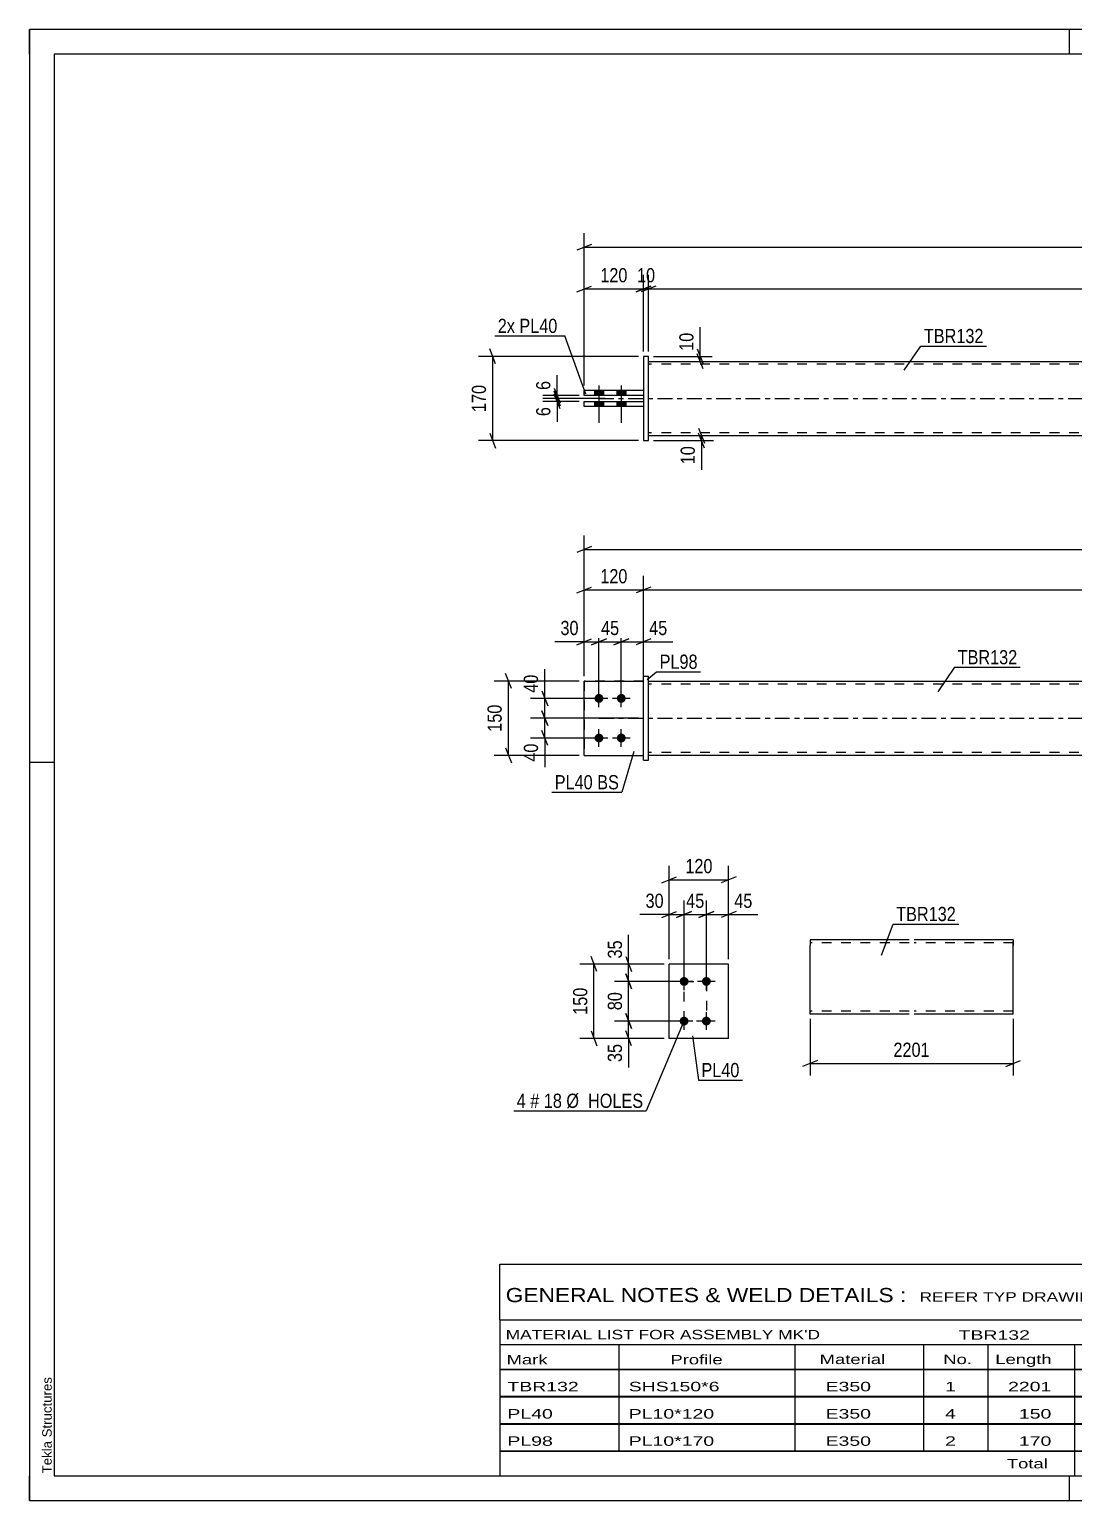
# Model space of a CAD drawing. Header units: millimetres. Extents: x 0 to 420, y 0 to 297.
# Drawn here: x 0 to 210.8, y 0 to 297 of the extents above; entities that cross this region are included whole.
import ezdxf

# ---------------------------------------------------------------- set-up
doc = ezdxf.new("R2010")
doc.units = ezdxf.units.MM
doc.linetypes.add('DXK_LINE_DOT2', pattern=[3.9198, 1.9599, -1.9599])
doc.linetypes.add('DXK_LINE_DOT3', pattern=[5.9187, 2.979, -0.9799, 0.9799, -0.9799])
doc.styles.add('Arial', font='ARIAL.TTF', dxfattribs={"height": 0.2})
doc.styles.add('Arial Narrow', font='ARIALN.TTF', dxfattribs={"height": 0.2})

# ---------------------------------------------------------------- blocks, each defined once
blk = doc.blocks.new('Unknown-580573218-1163')
at = {"color": 5, "linetype": 'Continuous'}
for p, q in [((420, 297), (0, 297)), ((0, 297), (0, 0)), ((0, 292), (0, 297)), ((210, 292), (210, 297)), ((415, 292), (5, 292)), ((5, 292), (5, 5)), ((5, 149), (0, 149)), ((0, 0), (0, 5)), ((5, 5), (415, 5)), ((210, 0), (210, 5)), ((0, 0), (420, 0))]:
    blk.add_line(p, q, dxfattribs=at)
at = {"color": 174, "linetype": 'Continuous', "style": 'Arial'}
blk.add_text('Tekla Structures', height=1.9102, rotation=90, dxfattribs=at).set_placement((4.5, 5.5))
blk = doc.blocks.new('Part-580573218-1794 - 1738')
at = {"color": 2, "linetype": 'Continuous'}
for p, q in [((111.99, 150.45), (111.99, 165.45)), ((111.99, 165.45), (123.99, 165.45)), ((111.99, 150.45), (123.99, 150.45))]:
    blk.add_line(p, q, dxfattribs=at)
at = {"color": 7, "linetype": 'DXK_LINE_DOT2'}
blk.add_line((123.99, 150.45), (123.99, 165.45), dxfattribs=at)
blk = doc.blocks.new('Part-580573218-1799 - 1738')
at = {"color": 2, "linetype": 'Continuous'}
for p, q in [((123.99, 149.45), (123.99, 166.45)), ((123.99, 166.45), (124.99, 166.45)), ((124.99, 149.45), (124.99, 166.45)), ((123.99, 149.45), (124.99, 149.45))]:
    blk.add_line(p, q, dxfattribs=at)
blk = doc.blocks.new('Part-580573218-1789 - 1738')
at = {"color": 7, "linetype": 'DXK_LINE_DOT2'}
for p, q in [((123.99, 165.45), (111.99, 165.45)), ((111.99, 165.45), (111.99, 150.45)), ((123.99, 150.45), (123.99, 165.45)), ((111.99, 150.45), (123.99, 150.45))]:
    blk.add_line(p, q, dxfattribs=at)
blk = doc.blocks.new('Part-580573218-1804 - 1738')
at = {"color": 2, "linetype": 'Continuous'}
for p, q in [((124.99, 165.45), (345.13, 165.45)), ((345.13, 150.45), (124.99, 150.45))]:
    blk.add_line(p, q, dxfattribs=at)
at = {"color": 7, "linetype": 'DXK_LINE_DOT2'}
for p, q in [((124.99, 150.45), (124.99, 165.45)), ((345.13, 164.85), (124.99, 164.85)), ((345.13, 150.45), (345.13, 165.45)), ((345.13, 151.05), (124.99, 151.05))]:
    blk.add_line(p, q, dxfattribs=at)
at = {"color": 7, "linetype": 'DXK_LINE_DOT3'}
blk.add_line((114.99, 157.95), (355.13, 157.95), dxfattribs=at)
blk = doc.blocks.new('Bolt-580573218-1806 - 1738')
at = {"linetype": 'Continuous'}
for points in [[(114.99, 161.05, -1), (114.99, 162.85, -1)], [(119.49, 161.05, -1), (119.49, 162.85, -1)], [(114.99, 153.05, -1), (114.99, 154.85, -1)], [(119.49, 153.05, -1), (119.49, 154.85, -1)]]:
    blk.add_hatch(color=1, dxfattribs=at).paths.add_polyline_path(points)
at = {"color": 1, "linetype": 'Continuous'}
for p, q in [((114.99, 160.15), (114.99, 163.75)), ((119.49, 160.15), (119.49, 163.75)), ((116.79, 161.95), (113.19, 161.95)), ((121.29, 161.95), (117.69, 161.95)), ((114.99, 152.15), (114.99, 155.75)), ((119.49, 152.15), (119.49, 155.75)), ((116.79, 153.95), (113.19, 153.95)), ((121.29, 153.95), (117.69, 153.95))]:
    blk.add_line(p, q, dxfattribs=at)
blk = doc.blocks.new('Part-580573218-1445 - 1390')
at = {"color": 2, "linetype": 'Continuous'}
for p, q in [((124.99, 229.99), (345.13, 229.99)), ((124.99, 214.99), (345.13, 214.99))]:
    blk.add_line(p, q, dxfattribs=at)
at = {"color": 7, "linetype": 'DXK_LINE_DOT2'}
for p, q in [((124.99, 214.99), (124.99, 229.99)), ((345.13, 229.39), (124.99, 229.39)), ((345.13, 229.99), (345.13, 214.99)), ((345.13, 215.59), (124.99, 215.59))]:
    blk.add_line(p, q, dxfattribs=at)
at = {"color": 7, "linetype": 'DXK_LINE_DOT3'}
blk.add_line((114.99, 222.49), (355.13, 222.49), dxfattribs=at)
blk = doc.blocks.new('Bolt-580573218-1429 - 1390')
at = {"linetype": 'Continuous'}
for points in [[(114.09, 223.09), (115.89, 223.09), (115.89, 224.09), (114.09, 224.09)], [(114.09, 223.09), (115.89, 223.09), (115.89, 224.09), (114.09, 224.09)], [(118.59, 223.09), (120.39, 223.09), (120.39, 224.09), (118.59, 224.09)], [(118.59, 223.09), (120.39, 223.09), (120.39, 224.09), (118.59, 224.09)], [(114.09, 220.89), (115.89, 220.89), (115.89, 221.89), (114.09, 221.89)], [(114.09, 220.89), (115.89, 220.89), (115.89, 221.89), (114.09, 221.89)], [(118.59, 220.89), (120.39, 220.89), (120.39, 221.89), (118.59, 221.89)], [(118.59, 220.89), (120.39, 220.89), (120.39, 221.89), (118.59, 221.89)]]:
    blk.add_hatch(color=1, dxfattribs=at).paths.add_polyline_path(points)
at = {"color": 1, "linetype": 'Continuous'}
for p, q in [((114.09, 224.09), (114.09, 223.09)), ((114.09, 224.09), (114.09, 223.09)), ((114.99, 225.09), (114.99, 217.59)), ((114.99, 225.09), (114.99, 217.59)), ((115.89, 224.09), (115.89, 223.09)), ((115.89, 224.09), (115.89, 223.09)), ((118.59, 224.09), (118.59, 223.09)), ((118.59, 224.09), (118.59, 223.09)), ((119.49, 225.09), (119.49, 217.59)), ((119.49, 225.09), (119.49, 217.59)), ((120.39, 224.09), (120.39, 223.09)), ((120.39, 224.09), (120.39, 223.09)), ((114.09, 221.89), (114.09, 220.89)), ((114.09, 221.89), (114.09, 220.89)), ((115.89, 221.89), (115.89, 220.89)), ((115.89, 221.89), (115.89, 220.89)), ((118.59, 221.89), (118.59, 220.89)), ((118.59, 221.89), (118.59, 220.89)), ((120.39, 221.89), (120.39, 220.89)), ((120.39, 221.89), (120.39, 220.89))]:
    blk.add_line(p, q, dxfattribs=at)
blk = doc.blocks.new('Part-580573218-1446 - 1390')
at = {"color": 2, "linetype": 'Continuous'}
for p, q in [((124.99, 230.99), (123.99, 230.99)), ((123.99, 230.99), (123.99, 213.99)), ((124.99, 213.99), (124.99, 230.99)), ((123.99, 213.99), (124.99, 213.99))]:
    blk.add_line(p, q, dxfattribs=at)
blk = doc.blocks.new('Part-580573218-1451 - 1390')
at = {"color": 2, "linetype": 'Continuous'}
for p, q in [((111.99, 221.89), (123.99, 221.89)), ((111.99, 220.89), (111.99, 221.89)), ((123.99, 220.89), (111.99, 220.89))]:
    blk.add_line(p, q, dxfattribs=at)
at = {"color": 7, "linetype": 'DXK_LINE_DOT2'}
blk.add_line((123.99, 221.89), (123.99, 220.89), dxfattribs=at)
blk = doc.blocks.new('Part-580573218-1456 - 1390')
at = {"color": 2, "linetype": 'Continuous'}
for p, q in [((123.99, 224.09), (111.99, 224.09)), ((111.99, 223.09), (111.99, 224.09)), ((123.99, 223.09), (111.99, 223.09))]:
    blk.add_line(p, q, dxfattribs=at)
at = {"color": 7, "linetype": 'DXK_LINE_DOT2'}
blk.add_line((123.99, 224.09), (123.99, 223.09), dxfattribs=at)
blk = doc.blocks.new('Bolt-580573218-2158 - 2123')
at = {"linetype": 'Continuous'}
for points in [[(132.17, 103.91, -1), (132.17, 105.71, -1)], [(136.67, 103.91, -1), (136.67, 105.71, -1)], [(132.17, 95.91, -1), (132.17, 97.71, -1)], [(136.67, 95.91, -1), (136.67, 97.71, -1)]]:
    blk.add_hatch(color=1, dxfattribs=at).paths.add_polyline_path(points)
at = {"color": 1, "linetype": 'Continuous'}
for p, q in [((133.97, 104.81), (130.37, 104.81)), ((132.17, 103.01), (132.17, 106.61)), ((138.47, 104.81), (134.87, 104.81)), ((136.67, 103.01), (136.67, 106.61)), ((132.17, 95.01), (132.17, 98.61)), ((136.67, 95.01), (136.67, 98.61)), ((133.97, 96.81), (130.37, 96.81)), ((138.47, 96.81), (134.87, 96.81))]:
    blk.add_line(p, q, dxfattribs=at)
blk = doc.blocks.new('Part-580573218-2163 - 2123')
at = {"color": 2, "linetype": 'Continuous'}
for p, q in [((141.17, 108.31), (129.17, 108.31)), ((129.17, 93.31), (129.17, 108.31)), ((141.17, 93.31), (141.17, 108.31)), ((141.17, 93.31), (129.17, 93.31))]:
    blk.add_line(p, q, dxfattribs=at)
blk = doc.blocks.new('Part-580573218-2321 - 2313')
at = {"color": 2, "linetype": 'Continuous'}
for p, q in [((157.6, 113.23), (157.6, 112.03)), ((177.6, 113.23), (157.6, 113.23)), ((198.6, 113.23), (178.6, 113.23)), ((198.6, 113.23), (198.6, 113.14)), ((198.6, 113.14), (198.6, 112.03)), ((157.6, 98.97), (157.6, 112.03)), ((198.6, 98.23), (198.6, 112.03)), ((157.6, 98.32), (157.6, 98.97)), ((157.6, 98.23), (157.6, 98.32)), ((177.6, 98.23), (157.6, 98.23)), ((198.6, 98.23), (178.6, 98.23))]:
    blk.add_line(p, q, dxfattribs=at)
at = {"color": 7, "linetype": 'DXK_LINE_DOT2'}
for p, q in [((198.6, 112.03), (198.6, 112.88)), ((177.6, 112.63), (157.6, 112.63)), ((198.6, 112.63), (178.6, 112.63)), ((157.6, 98.97), (157.6, 98.58)), ((157.6, 98.83), (157.6, 98.88)), ((177.6, 98.83), (157.6, 98.83)), ((198.6, 98.83), (178.6, 98.83)), ((198.6, 98.83), (198.6, 98.88))]:
    blk.add_line(p, q, dxfattribs=at)
blk = doc.blocks.new('Rectangle-580573218-2273 - 2123')
at = {"color": 1, "linetype": 'DXK_LINE_DOT2'}
blk.add_lwpolyline([(132.17, 104.81), (136.67, 104.81), (136.67, 96.81), (132.17, 96.81), (132.17, 104.81)], close=True, dxfattribs=at)
blk = doc.blocks.new('StraightDimension-580573218-1914 - 1738')
at = {"color": 7, "linetype": 'Continuous'}
for p, q in [((125.49, 184.43), (122.49, 183.23)), ((123.99, 158.95), (123.99, 186.68)), ((344.63, 183.23), (347.63, 184.43)), ((346.13, 166.45), (346.13, 186.68)), ((123.99, 183.83), (346.13, 183.83))]:
    blk.add_line(p, q, dxfattribs=at)
at = {"color": 0}
blk.add_wipeout([(239.32, 184.58), (239.32, 188.78), (230.81, 188.78), (230.81, 184.58)], dxfattribs=at)
at = {"color": 3, "style": 'Arial Narrow'}
blk.add_text('2221', height=2.863, dxfattribs=at).set_placement((231.41, 185.18))
blk = doc.blocks.new('StraightDimension-580573218-1991 - 1738')
at = {"color": 7, "linetype": 'Continuous'}
for p, q in [((122.99, 157.95), (101.18, 157.95)), ((103.43, 159.45), (104.63, 156.45)), ((104.03, 153.95), (104.03, 157.95)), ((104.63, 152.45), (103.43, 155.45)), ((113.99, 153.95), (101.18, 153.95))]:
    blk.add_line(p, q, dxfattribs=at)
at = {"color": 0}
blk.add_wipeout([(103.28, 153.43), (99.08, 153.43), (99.08, 148.57), (103.28, 148.57)], dxfattribs=at)
at = {"color": 7, "linetype": 'Continuous'}
blk.add_line((104.03, 153.95), (104.03, 148.05), dxfattribs=at)
blk.add_line((104.03, 153.95), (104.03, 148.05), dxfattribs=at)
at = {"color": 3, "style": 'Arial Narrow'}
blk.add_text('40', height=2.863, rotation=90.0002, dxfattribs=at).set_placement((102.68, 149.17))
blk = doc.blocks.new('StraightDimension-580573218-1974 - 1738')
at = {"color": 7, "linetype": 'Continuous'}
for p, q in [((119.49, 162.95), (119.49, 176.23)), ((123.99, 166.45), (123.99, 176.23)), ((117.99, 172.78), (120.99, 173.98)), ((119.49, 173.38), (123.99, 173.38)), ((125.49, 173.98), (122.49, 172.78))]:
    blk.add_line(p, q, dxfattribs=at)
at = {"color": 0}
blk.add_wipeout([(129.37, 174.13), (129.37, 178.33), (124.52, 178.33), (124.52, 174.13)], dxfattribs=at)
at = {"color": 7, "linetype": 'Continuous'}
blk.add_line((123.99, 173.38), (129.9, 173.38), dxfattribs=at)
blk.add_line((123.99, 173.38), (129.9, 173.38), dxfattribs=at)
at = {"color": 3, "style": 'Arial Narrow'}
blk.add_text('45', height=2.863, dxfattribs=at).set_placement((125.12, 174.73))
blk = doc.blocks.new('StraightDimension-580573218-2000 - 1738')
at = {"color": 7, "linetype": 'Continuous'}
for p, q in [((103.43, 163.45), (104.63, 160.45)), ((113.99, 161.95), (101.18, 161.95)), ((104.03, 157.95), (104.03, 161.95)), ((122.99, 157.95), (101.18, 157.95)), ((104.63, 156.45), (103.43, 159.45))]:
    blk.add_line(p, q, dxfattribs=at)
at = {"color": 0}
blk.add_wipeout([(103.28, 167.34), (99.08, 167.34), (99.08, 162.48), (103.28, 162.48)], dxfattribs=at)
at = {"color": 7, "linetype": 'Continuous'}
blk.add_line((104.03, 161.95), (104.03, 167.86), dxfattribs=at)
blk.add_line((104.03, 161.95), (104.03, 167.86), dxfattribs=at)
at = {"color": 3, "style": 'Arial Narrow'}
blk.add_text('40', height=2.863, rotation=90.0002, dxfattribs=at).set_placement((102.68, 163.08))
blk = doc.blocks.new('StraightDimension-580573218-1856 - 1738')
at = {"color": 7, "linetype": 'Continuous'}
for p, q in [((111.99, 166.45), (111.99, 194.83)), ((358.13, 166.45), (358.13, 194.83)), ((113.49, 192.58), (110.49, 191.38)), ((111.99, 191.98), (358.13, 191.98)), ((356.63, 191.38), (359.63, 192.58))]:
    blk.add_line(p, q, dxfattribs=at)
at = {"color": 0}
blk.add_wipeout([(239.32, 192.73), (239.32, 196.93), (230.81, 196.93), (230.81, 192.73)], dxfattribs=at)
at = {"color": 3, "style": 'Arial Narrow'}
blk.add_text('2461', height=2.863, dxfattribs=at).set_placement((231.41, 193.33))
blk = doc.blocks.new('StraightDimension-580573218-1929 - 1738')
at = {"color": 7, "linetype": 'Continuous'}
for p, q in [((110.49, 183.23), (113.49, 184.43)), ((111.99, 166.45), (111.99, 186.68)), ((125.49, 184.43), (122.49, 183.23)), ((123.99, 158.95), (123.99, 186.68)), ((111.99, 183.83), (123.99, 183.83))]:
    blk.add_line(p, q, dxfattribs=at)
at = {"color": 0}
blk.add_wipeout([(121.33, 184.58), (121.33, 188.78), (114.65, 188.78), (114.65, 184.58)], dxfattribs=at)
at = {"color": 3, "style": 'Arial Narrow'}
blk.add_text('120', height=2.863, dxfattribs=at).set_placement((115.25, 185.18))
blk = doc.blocks.new('StraightDimension-580573218-1945 - 1738')
at = {"color": 7, "linetype": 'Continuous'}
for p, q in [((111.99, 166.45), (111.99, 176.23)), ((114.99, 162.95), (114.99, 176.23)), ((110.49, 172.78), (113.49, 173.98)), ((111.99, 173.38), (114.99, 173.38)), ((116.49, 173.98), (113.49, 172.78))]:
    blk.add_line(p, q, dxfattribs=at)
at = {"color": 0}
blk.add_wipeout([(111.47, 174.13), (111.47, 178.33), (106.61, 178.33), (106.61, 174.13)], dxfattribs=at)
at = {"color": 7, "linetype": 'Continuous'}
blk.add_line((111.99, 173.38), (106.09, 173.38), dxfattribs=at)
blk.add_line((111.99, 173.38), (106.09, 173.38), dxfattribs=at)
at = {"color": 3, "style": 'Arial Narrow'}
blk.add_text('30', height=2.863, dxfattribs=at).set_placement((107.21, 174.73))
blk = doc.blocks.new('StraightDimension-580573218-1961 - 1738')
at = {"color": 7, "linetype": 'Continuous'}
for p, q in [((114.99, 162.95), (114.99, 176.23)), ((119.49, 162.95), (119.49, 176.23)), ((113.49, 172.78), (116.49, 173.98)), ((114.99, 173.38), (119.49, 173.38)), ((120.99, 173.98), (117.99, 172.78))]:
    blk.add_line(p, q, dxfattribs=at)
at = {"color": 0}
blk.add_wipeout([(119.67, 174.13), (119.67, 178.33), (114.81, 178.33), (114.81, 174.13)], dxfattribs=at)
at = {"color": 3, "style": 'Arial Narrow'}
blk.add_text('45', height=2.863, dxfattribs=at).set_placement((115.41, 174.73))
blk = doc.blocks.new('StraightDimension-580573218-2010 - 1738')
at = {"color": 7, "linetype": 'Continuous'}
for p, q in [((97.3, 163.95), (96.1, 166.95)), ((110.99, 165.45), (93.85, 165.45)), ((96.7, 150.45), (96.7, 165.45)), ((96.1, 151.95), (97.3, 148.95)), ((110.99, 150.45), (93.85, 150.45))]:
    blk.add_line(p, q, dxfattribs=at)
at = {"color": 0}
blk.add_wipeout([(95.95, 161.3), (91.75, 161.3), (91.75, 154.61), (95.95, 154.61)], dxfattribs=at)
at = {"color": 3, "style": 'Arial Narrow'}
blk.add_text('150', height=2.863, rotation=90.0002, dxfattribs=at).set_placement((95.35, 155.21))
blk = doc.blocks.new('StraightDimension-580573218-1691 - 1390')
at = {"color": 7, "linetype": 'Continuous'}
for p, q in [((105.92, 223.99), (107.12, 220.99)), ((107.12, 220.39), (105.92, 223.39)), ((116.24, 222.49), (103.67, 222.49)), ((110.99, 221.89), (103.67, 221.89)), ((106.52, 221.89), (106.52, 222.49))]:
    blk.add_line(p, q, dxfattribs=at)
at = {"color": 0}
blk.add_wipeout([(105.77, 221.36), (101.57, 221.36), (101.57, 218.33), (105.77, 218.33)], dxfattribs=at)
at = {"color": 7, "linetype": 'Continuous'}
blk.add_line((106.52, 221.89), (106.52, 217.81), dxfattribs=at)
blk.add_line((106.52, 221.89), (106.52, 217.81), dxfattribs=at)
at = {"color": 3, "style": 'Arial Narrow'}
blk.add_text('6', height=2.86, rotation=90.0002, dxfattribs=at).set_placement((105.17, 218.93))
blk = doc.blocks.new('StraightDimension-580573218-1598 - 1390')
at = {"color": 7, "linetype": 'Continuous'}
for p, q in [((123.99, 231.99), (123.99, 247.45)), ((124.99, 231.99), (124.99, 247.45)), ((122.49, 244), (125.49, 245.2)), ((126.49, 245.2), (123.49, 244)), ((123.99, 244.6), (124.99, 244.6))]:
    blk.add_line(p, q, dxfattribs=at)
at = {"color": 0}
blk.add_wipeout([(126.92, 245.35), (126.92, 249.55), (122.06, 249.55), (122.06, 245.35)], dxfattribs=at)
at = {"color": 3, "style": 'Arial Narrow'}
blk.add_text('10', height=2.863, dxfattribs=at).set_placement((122.66, 245.95))
blk = doc.blocks.new('StraightDimension-580573218-1567 - 1390')
at = {"color": 7, "linetype": 'Continuous'}
for p, q in [((111.99, 225.09), (111.99, 255.86)), ((358.13, 225.09), (358.13, 255.86)), ((113.49, 253.61), (110.49, 252.41)), ((111.99, 253.01), (358.13, 253.01)), ((356.63, 252.41), (359.63, 253.61))]:
    blk.add_line(p, q, dxfattribs=at)
at = {"color": 0}
blk.add_wipeout([(239.32, 253.76), (239.32, 257.96), (230.81, 257.96), (230.81, 253.76)], dxfattribs=at)
at = {"color": 3, "style": 'Arial Narrow'}
blk.add_text('2461', height=2.863, dxfattribs=at).set_placement((231.41, 254.36))
blk = doc.blocks.new('StraightDimension-580573218-1588 - 1390')
at = {"color": 7, "linetype": 'Continuous'}
for p, q in [((111.99, 225.09), (111.99, 247.45)), ((123.99, 231.99), (123.99, 247.45)), ((110.49, 244), (113.49, 245.2)), ((111.99, 244.6), (123.99, 244.6)), ((125.49, 245.2), (122.49, 244))]:
    blk.add_line(p, q, dxfattribs=at)
at = {"color": 0}
blk.add_wipeout([(121.33, 245.35), (121.33, 249.55), (114.65, 249.55), (114.65, 245.35)], dxfattribs=at)
at = {"color": 3, "style": 'Arial Narrow'}
blk.add_text('120', height=2.863, dxfattribs=at).set_placement((115.25, 245.95))
blk = doc.blocks.new('StraightDimension-580573218-1608 - 1390')
at = {"color": 7, "linetype": 'Continuous'}
for p, q in [((124.99, 231.99), (124.99, 247.45)), ((345.13, 231.99), (345.13, 247.45)), ((126.49, 245.2), (123.49, 244)), ((124.99, 244.6), (345.13, 244.6)), ((343.63, 244), (346.63, 245.2))]:
    blk.add_line(p, q, dxfattribs=at)
at = {"color": 0}
blk.add_wipeout([(239.32, 245.35), (239.32, 249.55), (230.81, 249.55), (230.81, 245.35)], dxfattribs=at)
at = {"color": 3, "style": 'Arial Narrow'}
blk.add_text('2201', height=2.863, dxfattribs=at).set_placement((231.41, 245.95))
blk = doc.blocks.new('StraightDimension-580573218-1629 - 1390')
at = {"color": 7, "linetype": 'Continuous'}
for p, q in [((125.99, 214.99), (138.09, 214.99)), ((125.99, 213.99), (138.09, 213.99)), ((135.09, 216.49), (136.29, 213.49)), ((136.29, 212.49), (135.09, 215.49)), ((135.69, 213.99), (135.69, 214.99))]:
    blk.add_line(p, q, dxfattribs=at)
at = {"color": 0}
blk.add_wipeout([(134.94, 213.46), (130.74, 213.46), (130.74, 208.61), (134.94, 208.61)], dxfattribs=at)
at = {"color": 7, "linetype": 'Continuous'}
blk.add_line((135.69, 213.99), (135.69, 208.08), dxfattribs=at)
blk.add_line((135.69, 213.99), (135.69, 208.08), dxfattribs=at)
at = {"color": 3, "style": 'Arial Narrow'}
blk.add_text('10', height=2.863, rotation=90.0002, dxfattribs=at).set_placement((134.34, 209.21))
blk = doc.blocks.new('StraightDimension-580573218-1639 - 1390')
at = {"color": 7, "linetype": 'Continuous'}
for p, q in [((134.82, 232.49), (136.02, 229.49)), ((125.99, 230.99), (137.82, 230.99)), ((125.99, 229.99), (137.82, 229.99)), ((136.02, 228.49), (134.82, 231.49)), ((135.42, 229.99), (135.42, 230.99))]:
    blk.add_line(p, q, dxfattribs=at)
at = {"color": 0}
blk.add_wipeout([(134.67, 236.37), (130.47, 236.37), (130.47, 231.51), (134.67, 231.51)], dxfattribs=at)
at = {"color": 7, "linetype": 'Continuous'}
blk.add_line((135.42, 230.99), (135.42, 236.89), dxfattribs=at)
blk.add_line((135.42, 230.99), (135.42, 236.89), dxfattribs=at)
at = {"color": 3, "style": 'Arial Narrow'}
blk.add_text('10', height=2.863, rotation=90.0002, dxfattribs=at).set_placement((134.07, 232.11))
blk = doc.blocks.new('StraightDimension-580573218-1670 - 1390')
at = {"color": 7, "linetype": 'Continuous'}
for p, q in [((94.13, 229.49), (92.93, 232.49)), ((122.99, 230.99), (90.68, 230.99)), ((93.53, 213.99), (93.53, 230.99)), ((122.99, 213.99), (90.68, 213.99)), ((92.93, 215.49), (94.13, 212.49))]:
    blk.add_line(p, q, dxfattribs=at)
at = {"color": 0}
blk.add_wipeout([(92.78, 225.83), (88.58, 225.83), (88.58, 219.15), (92.78, 219.15)], dxfattribs=at)
at = {"color": 3, "style": 'Arial Narrow'}
blk.add_text('170', height=2.863, rotation=90.0002, dxfattribs=at).set_placement((92.18, 219.75))
blk = doc.blocks.new('StraightDimension-580573218-1681 - 1390')
at = {"color": 7, "linetype": 'Continuous'}
for p, q in [((110.99, 223.09), (103.67, 223.09)), ((105.92, 224.59), (107.12, 221.59)), ((107.12, 220.99), (105.92, 223.99)), ((106.52, 222.49), (106.52, 223.09)), ((116.24, 222.49), (103.67, 222.49))]:
    blk.add_line(p, q, dxfattribs=at)
at = {"color": 0}
blk.add_wipeout([(105.77, 226.64), (101.57, 226.64), (101.57, 223.61), (105.77, 223.61)], dxfattribs=at)
at = {"color": 7, "linetype": 'Continuous'}
blk.add_line((106.52, 223.09), (106.52, 227.17), dxfattribs=at)
blk.add_line((106.52, 223.09), (106.52, 227.17), dxfattribs=at)
at = {"color": 3, "style": 'Arial Narrow'}
blk.add_text('6', height=2.86, rotation=90.0002, dxfattribs=at).set_placement((105.17, 224.21))
blk = doc.blocks.new('StraightDimension-580573218-2166 - 2123')
at = {"color": 7, "linetype": 'Continuous'}
for p, q in [((129.17, 109.31), (129.17, 128.16)), ((141.17, 109.31), (141.17, 128.16)), ((127.67, 124.71), (130.67, 125.91)), ((129.17, 125.31), (141.17, 125.31)), ((142.67, 125.91), (139.67, 124.71))]:
    blk.add_line(p, q, dxfattribs=at)
at = {"color": 0}
blk.add_wipeout([(138.51, 126.06), (138.51, 130.26), (131.83, 130.26), (131.83, 126.06)], dxfattribs=at)
at = {"color": 3, "style": 'Arial Narrow'}
blk.add_text('120', height=2.863, dxfattribs=at).set_placement((132.43, 126.66))
blk = doc.blocks.new('StraightDimension-580573218-2183 - 2123')
at = {"color": 7, "linetype": 'Continuous'}
for p, q in [((130.67, 117.71), (133.67, 118.91)), ((132.17, 105.81), (132.17, 121.16)), ((138.17, 118.91), (135.17, 117.71)), ((136.67, 105.81), (136.67, 121.16)), ((132.17, 118.31), (136.67, 118.31))]:
    blk.add_line(p, q, dxfattribs=at)
at = {"color": 0}
blk.add_wipeout([(136.85, 119.06), (136.85, 123.26), (131.99, 123.26), (131.99, 119.06)], dxfattribs=at)
at = {"color": 3, "style": 'Arial Narrow'}
blk.add_text('45', height=2.863, dxfattribs=at).set_placement((132.59, 119.66))
blk = doc.blocks.new('StraightDimension-580573218-2193 - 2123')
at = {"color": 7, "linetype": 'Continuous'}
for p, q in [((127.67, 117.71), (130.67, 118.91)), ((129.17, 109.31), (129.17, 121.16)), ((133.67, 118.91), (130.67, 117.71)), ((132.17, 105.81), (132.17, 121.16)), ((129.17, 118.31), (132.17, 118.31))]:
    blk.add_line(p, q, dxfattribs=at)
at = {"color": 0}
blk.add_wipeout([(128.65, 119.06), (128.65, 123.26), (123.79, 123.26), (123.79, 119.06)], dxfattribs=at)
at = {"color": 7, "linetype": 'Continuous'}
blk.add_line((129.17, 118.31), (123.27, 118.31), dxfattribs=at)
blk.add_line((129.17, 118.31), (123.27, 118.31), dxfattribs=at)
at = {"color": 3, "style": 'Arial Narrow'}
blk.add_text('30', height=2.863, dxfattribs=at).set_placement((124.39, 119.66))
blk = doc.blocks.new('StraightDimension-580573218-2206 - 2123')
at = {"color": 7, "linetype": 'Continuous'}
for p, q in [((135.17, 117.71), (138.17, 118.91)), ((136.67, 105.81), (136.67, 121.16)), ((142.67, 118.91), (139.67, 117.71)), ((141.17, 109.31), (141.17, 121.16)), ((136.67, 118.31), (141.17, 118.31))]:
    blk.add_line(p, q, dxfattribs=at)
at = {"color": 0}
blk.add_wipeout([(146.55, 119.06), (146.55, 123.26), (141.7, 123.26), (141.7, 119.06)], dxfattribs=at)
at = {"color": 7, "linetype": 'Continuous'}
blk.add_line((141.17, 118.31), (147.08, 118.31), dxfattribs=at)
blk.add_line((141.17, 118.31), (147.08, 118.31), dxfattribs=at)
at = {"color": 3, "style": 'Arial Narrow'}
blk.add_text('45', height=2.863, dxfattribs=at).set_placement((142.3, 119.66))
blk = doc.blocks.new('StraightDimension-580573218-2220 - 2123')
at = {"color": 7, "linetype": 'Continuous'}
for p, q in [((128.17, 108.31), (111.13, 108.31)), ((114.58, 106.81), (113.38, 109.81)), ((113.98, 93.31), (113.98, 108.31)), ((128.17, 93.31), (111.13, 93.31)), ((113.38, 94.81), (114.58, 91.81))]:
    blk.add_line(p, q, dxfattribs=at)
at = {"color": 0}
blk.add_wipeout([(113.23, 104.16), (109.03, 104.16), (109.03, 97.47), (113.23, 97.47)], dxfattribs=at)
at = {"color": 3, "style": 'Arial Narrow'}
blk.add_text('150', height=2.863, rotation=90.0002, dxfattribs=at).set_placement((112.63, 98.07))
blk = doc.blocks.new('StraightDimension-580573218-2237 - 2123')
at = {"color": 7, "linetype": 'Continuous'}
for p, q in [((120.38, 98.31), (121.58, 95.31)), ((131.17, 96.81), (118.13, 96.81)), ((120.98, 93.31), (120.98, 96.81)), ((128.17, 93.31), (118.13, 93.31)), ((121.58, 91.81), (120.38, 94.81))]:
    blk.add_line(p, q, dxfattribs=at)
at = {"color": 0}
blk.add_wipeout([(120.23, 92.79), (116.03, 92.79), (116.03, 87.93), (120.23, 87.93)], dxfattribs=at)
at = {"color": 7, "linetype": 'Continuous'}
blk.add_line((120.98, 93.31), (120.98, 87.41), dxfattribs=at)
blk.add_line((120.98, 93.31), (120.98, 87.41), dxfattribs=at)
at = {"color": 3, "style": 'Arial Narrow'}
blk.add_text('35', height=2.863, rotation=90.0002, dxfattribs=at).set_placement((119.63, 88.53))
blk = doc.blocks.new('StraightDimension-580573218-2250 - 2123')
at = {"color": 7, "linetype": 'Continuous'}
for p, q in [((131.17, 104.81), (118.13, 104.81)), ((120.38, 106.31), (121.58, 103.31)), ((120.98, 96.81), (120.98, 104.81)), ((121.58, 95.31), (120.38, 98.31)), ((131.17, 96.81), (118.13, 96.81))]:
    blk.add_line(p, q, dxfattribs=at)
at = {"color": 0}
blk.add_wipeout([(120.23, 103.24), (116.03, 103.24), (116.03, 98.39), (120.23, 98.39)], dxfattribs=at)
at = {"color": 3, "style": 'Arial Narrow'}
blk.add_text('80', height=2.863, rotation=90.0002, dxfattribs=at).set_placement((119.63, 98.99))
blk = doc.blocks.new('StraightDimension-580573218-2260 - 2123')
at = {"color": 7, "linetype": 'Continuous'}
for p, q in [((128.17, 108.31), (118.13, 108.31)), ((120.38, 109.81), (121.58, 106.81)), ((120.98, 104.81), (120.98, 108.31)), ((131.17, 104.81), (118.13, 104.81)), ((121.58, 103.31), (120.38, 106.31))]:
    blk.add_line(p, q, dxfattribs=at)
at = {"color": 0}
blk.add_wipeout([(120.23, 113.7), (116.03, 113.7), (116.03, 108.84), (120.23, 108.84)], dxfattribs=at)
at = {"color": 7, "linetype": 'Continuous'}
blk.add_line((120.98, 108.31), (120.98, 114.22), dxfattribs=at)
blk.add_line((120.98, 108.31), (120.98, 114.22), dxfattribs=at)
at = {"color": 3, "style": 'Arial Narrow'}
blk.add_text('35', height=2.863, rotation=90.0002, dxfattribs=at).set_placement((119.63, 109.44))
blk = doc.blocks.new('StraightDimension-580573218-2325 - 2313')
at = {"color": 7, "linetype": 'Continuous'}
for p, q in [((157.6, 97.23), (157.6, 85.83)), ((198.6, 97.23), (198.6, 85.83)), ((159.1, 88.83), (156.1, 87.63)), ((157.6, 88.23), (198.6, 88.23)), ((197.1, 87.63), (200.1, 88.83))]:
    blk.add_line(p, q, dxfattribs=at)
at = {"color": 0}
blk.add_wipeout([(182.35, 88.98), (182.35, 93.18), (173.84, 93.18), (173.84, 88.98)], dxfattribs=at)
at = {"color": 3, "style": 'Arial Narrow'}
blk.add_text('2201', height=2.863, dxfattribs=at).set_placement((174.44, 89.58))
blk = doc.blocks.new('Unknown-580573218-3641')
at = {"color": 7, "linetype": 'Continuous'}
for p, q in [((95, 47.75), (255, 47.75)), ((95, 36.5), (95, 47.75)), ((255, 47.75), (255, 36.5)), ((95, 36.5), (255, 36.5)), ((95, 36.5), (95, 31.5)), ((255, 36.5), (255, 31.5)), ((95, 31.5), (255, 31.5)), ((95, 31.5), (95, 26.5)), ((119, 31.5), (119, 26.5)), ((154.5, 31.5), (154.5, 26.5)), ((180.5, 31.5), (180.5, 26.5)), ((193.5, 31.5), (193.5, 26.5)), ((211, 31.5), (211, 26.5)), ((233, 31.5), (233, 26.5)), ((255, 31.5), (255, 26.5)), ((95, 26.5), (255, 26.5)), ((95, 26.45), (95, 21.05)), ((95, 26.45), (255, 26.45)), ((119, 26.5), (119, 21)), ((154.5, 26.5), (154.5, 21)), ((180.5, 26.5), (180.5, 21)), ((193.5, 26.5), (193.5, 21)), ((211, 26.5), (211, 21)), ((233, 26.5), (233, 21)), ((255, 26.45), (255, 21.05)), ((95, 21.05), (255, 21.05)), ((95, 20.95), (95, 15.55)), ((95, 20.95), (255, 20.95)), ((119, 21), (119, 15.5)), ((154.5, 21), (154.5, 15.5)), ((180.5, 21), (180.5, 15.5)), ((193.5, 21), (193.5, 15.5)), ((211, 21), (211, 15.5)), ((233, 21), (233, 15.5)), ((255, 20.95), (255, 15.55)), ((95, 15.55), (255, 15.55)), ((95, 15.45), (95, 10.05)), ((95, 15.45), (255, 15.45)), ((119, 15.5), (119, 10)), ((154.5, 15.5), (154.5, 10)), ((180.5, 15.5), (180.5, 10)), ((193.5, 15.5), (193.5, 10)), ((211, 15.5), (211, 10)), ((233, 15.5), (233, 10)), ((255, 15.45), (255, 10.05)), ((95, 10.05), (255, 10.05)), ((95, 10), (255, 10)), ((95, 10), (95, 5)), ((211, 10), (211, 5)), ((233, 10), (233, 5)), ((255, 10), (255, 5)), ((95, 5), (255, 5))]:
    blk.add_line(p, q, dxfattribs=at)
at = {"color": 7, "style": 'Arial Narrow'}
for s, height, width, p in [('GENERAL NOTES & WELD DETAILS :', 2.8633, 1.4, (96.15, 40.06)), ('REFER TYP DRAWING TYP-01', 1.9089, 1.6, (179.7, 40.16)), ("MATERIAL LIST FOR ASSEMBLY MK'D", 1.9089, 1.6, (96.15, 32.56)), ('TBR132', 1.909, 1.794707, (187.59, 32.47)), ('3', 1.91, 1.794707, (217.08, 32.56)), ('No. Required', 1.9089, 1.6, (226.41, 32.56)), ('Mark', 1.909, 1.7, (96.34, 27.5)), ('Profile', 1.909, 1.7, (129.41, 27.5)), ('Material', 1.909, 1.7, (159.54, 27.56)), ('No.', 1.909, 1.7, (184.5, 27.56)), ('Length', 1.909, 1.7, (195, 27.56)), ('Area', 1.909, 1.7, (217.5, 27.56)), ('Weight', 1.909, 1.7, (237, 27.56))]:
    blk.add_text(s, height=height, dxfattribs=dict(at, width=width)).set_placement(p)
at = {"color": 7, "linetype": 'Continuous', "style": 'Arial Narrow'}
for s, height, width, p in [('TBR132', 1.909, 1.794707, (96.5, 22.06)), ('SHS150*6', 1.909, 1.794707, (121, 22.06)), ('E350', 1.909, 1.794707, (160.74, 22.06)), ('1', 1.91, 1.794707, (184.86, 22.06)), ('2201', 1.909, 1.794707, (197.58, 22.06)), ('1.3', 1.909, 1.794707, (221.32, 22.06)), ('59.7', 1.909, 1.794707, (240.14, 22.06)), ('PL40', 1.909, 1.794707, (96.5, 16.56)), ('PL10*120', 1.909, 1.794707, (121, 16.56)), ('E350', 1.909, 1.794707, (160.74, 16.56)), ('4', 1.91, 1.794707, (184.86, 16.56)), ('150', 1.909, 1.794707, (199.77, 16.56)), ('0.0', 1.909, 1.794707, (221.32, 16.56)), ('5.7', 1.909, 1.794707, (242.33, 16.56)), ('PL98', 1.909, 1.794707, (96.5, 11.06)), ('PL10*170', 1.909, 1.794707, (121, 11.06)), ('E350', 1.909, 1.794707, (160.74, 11.06)), ('2', 1.91, 1.794707, (184.86, 11.06)), ('170', 1.909, 1.794707, (199.77, 11.06)), ('0.1', 1.909, 1.794707, (221.32, 11.06)), ('4.5', 1.909, 1.794707, (242.33, 11.06)), ('Total', 1.909, 1.7, (197.33, 6.5)), ('1.6', 1.909, 1.794707, (220.83, 6.5)), ('69.9', 1.909, 1.794707, (240.14, 6.5))]:
    blk.add_text(s, height=height, dxfattribs=dict(at, width=width)).set_placement(p)
blk = doc.blocks.new('Mark-580573218-1795 - 1738')
at = {"color": 0}
blk.add_wipeout([(134.91, 167.92), (134.91, 170.92), (127.23, 170.92), (127.23, 167.92)], dxfattribs=at)
blk.add_wipeout([(134.91, 167.92), (134.91, 170.92), (127.23, 170.92), (127.23, 167.92)], dxfattribs=at)
at = {"color": 30, "linetype": 'Continuous'}
for p, q in [((124.69, 165.76), (126.63, 167.32)), ((126.63, 167.32), (135.51, 167.32))]:
    blk.add_line(p, q, dxfattribs=at)
at = {"color": 3, "style": 'Arial Narrow'}
blk.add_text('PL98', height=2.863, dxfattribs=at).set_placement((127.23, 167.92))
blk = doc.blocks.new('Mark-580573218-1800 - 1738')
at = {"color": 0}
blk.add_wipeout([(199.45, 168.83), (199.45, 171.83), (187.4, 171.83), (187.4, 168.83)], dxfattribs=at)
blk.add_wipeout([(199.45, 168.83), (199.45, 171.83), (187.4, 171.83), (187.4, 168.83)], dxfattribs=at)
at = {"color": 30, "linetype": 'Continuous'}
for p, q in [((183.5, 163.26), (186.8, 168.23)), ((186.8, 168.23), (200.05, 168.23))]:
    blk.add_line(p, q, dxfattribs=at)
at = {"color": 3, "style": 'Arial Narrow'}
blk.add_text('TBR132', height=2.863, dxfattribs=at).set_placement((187.4, 168.83))
blk = doc.blocks.new('MarkSet-580573218-2045 - 1738')
at = {"color": 0}
blk.add_wipeout([(113.73, 143.59), (113.73, 146.59), (106.05, 146.59), (106.05, 143.59)], dxfattribs=at)
blk.add_wipeout([(113.73, 143.59), (113.73, 146.59), (106.05, 146.59), (106.05, 143.59)], dxfattribs=at)
blk.add_wipeout([(119.01, 143.59), (119.01, 146.59), (114.63, 146.59), (114.63, 143.59)], dxfattribs=at)
blk.add_wipeout([(119.01, 143.59), (119.01, 146.59), (114.63, 146.59), (114.63, 143.59)], dxfattribs=at)
at = {"color": 30, "linetype": 'Continuous'}
for p in [(122.04, 151.23), (105.45, 142.99)]:
    blk.add_line(p, (119.61, 142.99), dxfattribs=at)
at = {"color": 3, "style": 'Arial Narrow'}
for s, p in [('PL40', (106.05, 143.59)), ('BS', (114.63, 143.59))]:
    blk.add_text(s, height=2.863, dxfattribs=at).set_placement(p)
blk = doc.blocks.new('Mark-580573218-1441 - 1390')
at = {"color": 0}
blk.add_wipeout([(192.63, 233.68), (192.63, 236.68), (180.58, 236.68), (180.58, 233.68)], dxfattribs=at)
blk.add_wipeout([(192.63, 233.68), (192.63, 236.68), (180.58, 236.68), (180.58, 233.68)], dxfattribs=at)
at = {"color": 30, "linetype": 'Continuous'}
for p, q in [((176.6, 228.23), (179.98, 233.08)), ((179.98, 233.08), (193.23, 233.08))]:
    blk.add_line(p, q, dxfattribs=at)
at = {"color": 3, "style": 'Arial Narrow'}
blk.add_text('TBR132', height=2.863, dxfattribs=at).set_placement((180.58, 233.68))
blk = doc.blocks.new('MarkSet-580573218-1729 - 1390')
at = {"color": 30, "linetype": 'Continuous'}
blk.add_line((112.35, 223.38), (108.1, 235.12), dxfattribs=at)
at = {"color": 0}
blk.add_wipeout([(98.02, 235.72), (98.02, 238.72), (94.55, 238.72), (94.55, 235.72)], dxfattribs=at)
blk.add_wipeout([(98.02, 235.72), (98.02, 238.72), (94.55, 238.72), (94.55, 235.72)], dxfattribs=at)
blk.add_wipeout([(106.6, 235.72), (106.6, 238.72), (98.92, 238.72), (98.92, 235.72)], dxfattribs=at)
blk.add_wipeout([(106.6, 235.72), (106.6, 238.72), (98.92, 238.72), (98.92, 235.72)], dxfattribs=at)
at = {"color": 30, "linetype": 'Continuous'}
blk.add_line((93.95, 235.12), (108.1, 235.12), dxfattribs=at)
at = {"color": 3, "style": 'Arial Narrow'}
for s, p in [('2x', (94.55, 235.72)), ('PL40', (98.92, 235.72))]:
    blk.add_text(s, height=2.863, dxfattribs=at).set_placement(p)
blk = doc.blocks.new('Mark-580573218-2154 - 2123')
at = {"color": 0}
blk.add_wipeout([(100.22, 79.28), (100.22, 82.28), (98.39, 82.28), (98.39, 79.28)], dxfattribs=at)
blk.add_wipeout([(100.22, 79.28), (100.22, 82.28), (98.39, 82.28), (98.39, 79.28)], dxfattribs=at)
blk.add_wipeout([(102.95, 79.28), (102.95, 82.28), (101.12, 82.28), (101.12, 79.28)], dxfattribs=at)
blk.add_wipeout([(102.95, 79.28), (102.95, 82.28), (101.12, 82.28), (101.12, 79.28)], dxfattribs=at)
at = {"color": 3, "style": 'Arial Narrow'}
blk.add_text('4', height=2.86, dxfattribs=at).set_placement((98.39, 79.28))
at = {"color": 0}
blk.add_wipeout([(107.5, 79.28), (107.5, 82.28), (103.85, 82.28), (103.85, 79.28)], dxfattribs=at)
blk.add_wipeout([(107.5, 79.28), (107.5, 82.28), (103.85, 82.28), (103.85, 79.28)], dxfattribs=at)
at = {"color": 3, "style": 'Arial Narrow'}
blk.add_text('#', height=2.86, dxfattribs=at).set_placement((101.12, 79.28))
at = {"color": 0}
blk.add_wipeout([(123.93, 79.28), (123.93, 82.28), (108.4, 82.28), (108.4, 79.28)], dxfattribs=at)
blk.add_wipeout([(123.93, 79.28), (123.93, 82.28), (108.4, 82.28), (108.4, 79.28)], dxfattribs=at)
at = {"color": 7, "linetype": 'Continuous'}
for p in [(132.22, 96.94), (97.79, 78.68)]:
    blk.add_line(p, (124.53, 78.68), dxfattribs=at)
at = {"color": 3, "style": 'Arial Narrow'}
for s, p in [('18', (103.85, 79.28)), ('Ø  HOLES', (108.4, 79.28))]:
    blk.add_text(s, height=2.863, dxfattribs=at).set_placement(p)
blk = doc.blocks.new('Mark-580573218-2159 - 2123')
at = {"color": 0}
blk.add_wipeout([(143.35, 85.48), (143.35, 88.48), (135.67, 88.48), (135.67, 85.48)], dxfattribs=at)
blk.add_wipeout([(143.35, 85.48), (143.35, 88.48), (135.67, 88.48), (135.67, 85.48)], dxfattribs=at)
at = {"color": 30, "linetype": 'Continuous'}
for p, q in [((133.89, 93.84), (135.07, 84.88)), ((135.07, 84.88), (143.95, 84.88))]:
    blk.add_line(p, q, dxfattribs=at)
at = {"color": 3, "style": 'Arial Narrow'}
blk.add_text('PL40', height=2.863, dxfattribs=at).set_placement((135.67, 85.48))
blk = doc.blocks.new('Mark-580573218-2317 - 2313')
at = {"color": 0}
blk.add_wipeout([(187.04, 116.99), (187.04, 119.99), (174.99, 119.99), (174.99, 116.99)], dxfattribs=at)
blk.add_wipeout([(187.04, 116.99), (187.04, 119.99), (174.99, 119.99), (174.99, 116.99)], dxfattribs=at)
at = {"color": 30, "linetype": 'Continuous'}
for p, q in [((172.03, 110.08), (174.39, 116.39)), ((174.39, 116.39), (187.64, 116.39))]:
    blk.add_line(p, q, dxfattribs=at)
at = {"color": 3, "style": 'Arial Narrow'}
blk.add_text('TBR132', height=2.863, dxfattribs=at).set_placement((174.99, 116.99))

msp = doc.modelspace()

# ---------------------------------------------------------------- block references
for name in ['Unknown-580573218-1163', 'Part-580573218-1445 - 1390', 'Part-580573218-1446 - 1390', 'Part-580573218-1456 - 1390', 'Bolt-580573218-1429 - 1390', 'Part-580573218-1451 - 1390', 'Part-580573218-1799 - 1738', 'Part-580573218-1794 - 1738', 'Part-580573218-1789 - 1738', 'Bolt-580573218-1806 - 1738', 'Part-580573218-1804 - 1738', 'Part-580573218-2321 - 2313', 'Part-580573218-2163 - 2123', 'Bolt-580573218-2158 - 2123', 'Rectangle-580573218-2273 - 2123', 'Unknown-580573218-3641']:
    msp.add_blockref(name, (0, 0))

# ---------------------------------------------------------------- next in the draw order: block references
for name in ['StraightDimension-580573218-1598 - 1390', 'StraightDimension-580573218-1691 - 1390', 'StraightDimension-580573218-1629 - 1390', 'StraightDimension-580573218-1914 - 1738', 'StraightDimension-580573218-2166 - 2123', 'Mark-580573218-2317 - 2313', 'StraightDimension-580573218-2325 - 2313', 'Mark-580573218-2159 - 2123']:
    msp.add_blockref(name, (0, 0))

# ---------------------------------------------------------------- next in the draw order: block references
for name in ['StraightDimension-580573218-1567 - 1390', 'StraightDimension-580573218-1974 - 1738', 'StraightDimension-580573218-1991 - 1738', 'StraightDimension-580573218-2183 - 2123']:
    msp.add_blockref(name, (0, 0))

# ---------------------------------------------------------------- next in the draw order: block references
for name in ['StraightDimension-580573218-1588 - 1390', 'StraightDimension-580573218-2000 - 1738', 'StraightDimension-580573218-2193 - 2123', 'StraightDimension-580573218-2206 - 2123']:
    msp.add_blockref(name, (0, 0))

# ---------------------------------------------------------------- next in the draw order: block references
for name in ['StraightDimension-580573218-1608 - 1390', 'StraightDimension-580573218-1856 - 1738', 'StraightDimension-580573218-2220 - 2123']:
    msp.add_blockref(name, (0, 0))

# ---------------------------------------------------------------- next in the draw order: block references
for name in ['StraightDimension-580573218-1639 - 1390', 'Mark-580573218-1441 - 1390', 'StraightDimension-580573218-1670 - 1390', 'StraightDimension-580573218-1929 - 1738', 'Mark-580573218-1800 - 1738', 'StraightDimension-580573218-2237 - 2123']:
    msp.add_blockref(name, (0, 0))

# ---------------------------------------------------------------- next in the draw order: block references
for name in ['StraightDimension-580573218-1681 - 1390', 'StraightDimension-580573218-1945 - 1738', 'Mark-580573218-1795 - 1738', 'StraightDimension-580573218-2250 - 2123']:
    msp.add_blockref(name, (0, 0))

# ---------------------------------------------------------------- next in the draw order: block references
for name in ['MarkSet-580573218-1729 - 1390', 'StraightDimension-580573218-1961 - 1738', 'StraightDimension-580573218-2010 - 1738', 'StraightDimension-580573218-2260 - 2123', 'Mark-580573218-2154 - 2123']:
    msp.add_blockref(name, (0, 0))

# ---------------------------------------------------------------- next in the draw order: block references
msp.add_blockref('MarkSet-580573218-2045 - 1738', (0, 0))

doc.saveas('drawing.dxf')
